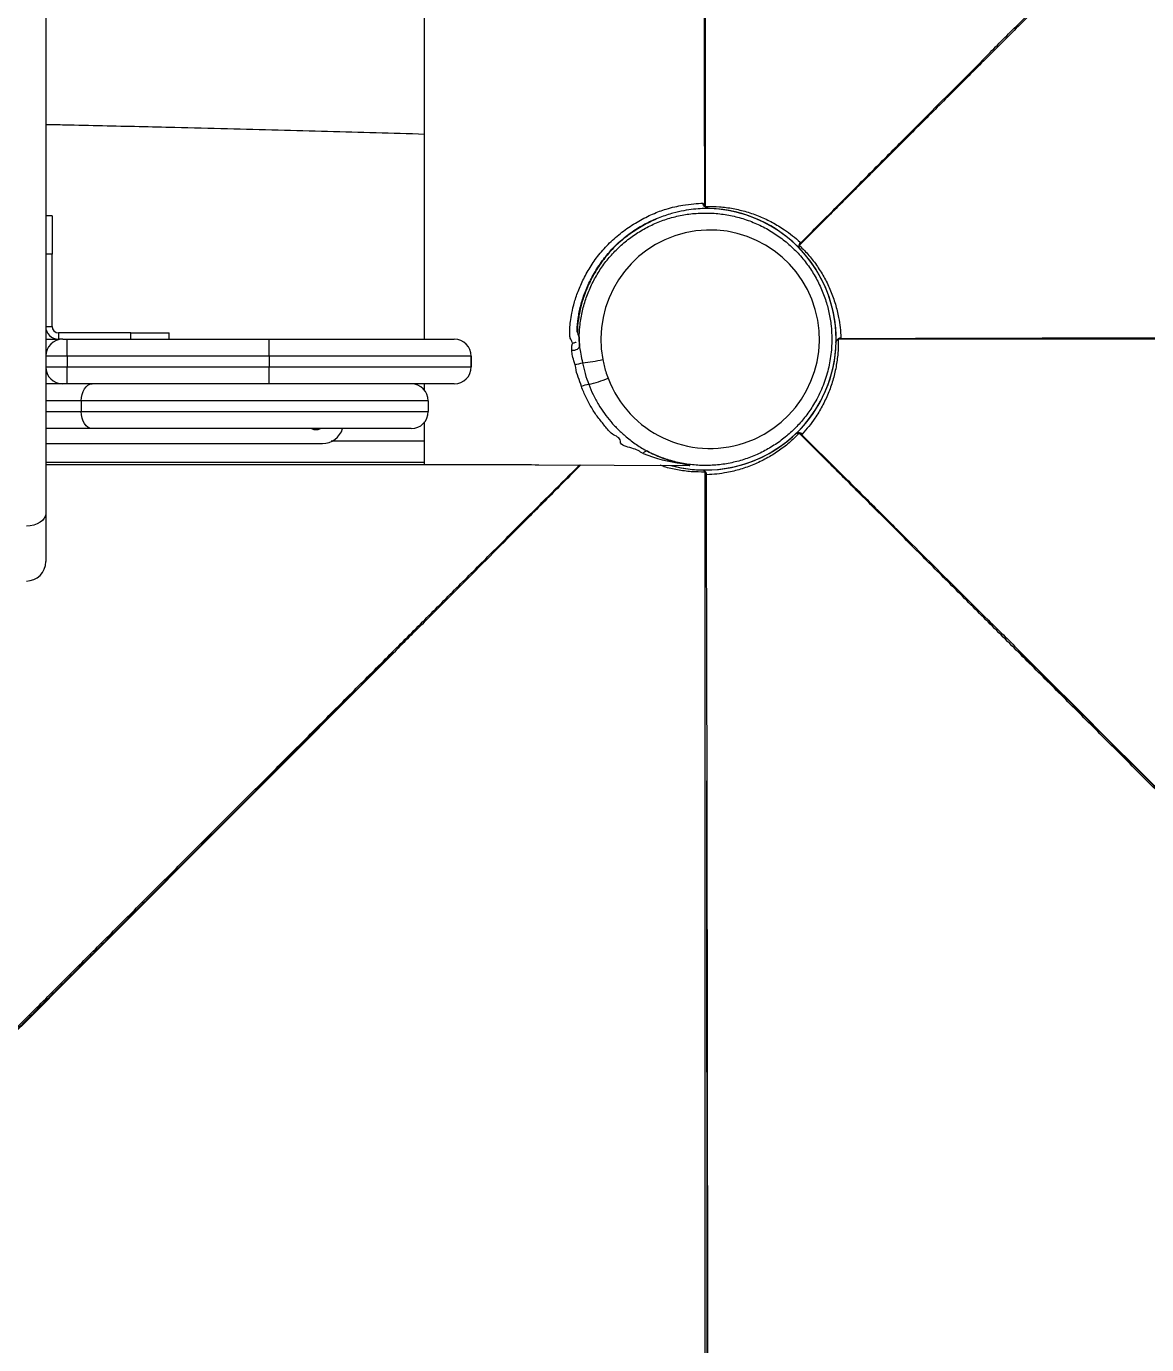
# Model space of a CAD drawing. Header units: millimetres. Extents: x -6600 to 7025, y -6221 to 3623.
# Drawn here: x 4447 to 4973, y -721 to -101 of the extents above; entities that cross this region are included whole.
import ezdxf

# ---------------------------------------------------------------- set-up
doc = ezdxf.new("R2010")
doc.units = ezdxf.units.MM
for name, color, linetype in [('DIKOM_ЗОНА', 80, 'Continuous'), ('DIKOM_ОБЪЕКТ', 7, 'Continuous'), ('DIKOM_РАЗМЕР_ЗОНА', 7, 'Continuous'), ('DIKOM_РАЗМЕР_ОБЪЕКТА', 7, 'Continuous')]:
    doc.layers.add(name, color=color, linetype=linetype)
doc.styles.add('style1', font='arial.ttf', dxfattribs={"width": 0.8})
doc.dimstyles.new('1-50', dxfattribs={"dimtxt": 300, "dimasz": 200, "dimexe": 100, "dimexo": 0, "dimgap": 100, "dimtad": 1, "dimtxsty": 'style1', "dimcen": 200, "dimclrd": 7, "dimclre": 7, "dimclrt": 7, "dimadec": 1, "dimazin": 2, "dimtfac": 1, "dimtmove": 0, "dimatfit": 2, "dimfxl": 0, "dimlwd": 25, "dimlwe": 18, "dimarcsym": 0})

# ---------------------------------------------------------------- blocks, each defined once
blk = doc.blocks.new('*D0')
at = {"layer": 'Defpoints', "color": 0, "transparency": 16777216}
for p in [(5516.1, -353.96), (-3645.09, -372.47), (5516.1, -5541.81)]:
    blk.add_point(p, dxfattribs=at)
at = {"layer": 'DIKOM_РАЗМЕР_ОБЪЕКТА', "color": 7, "lineweight": 18, "transparency": 16777216}
for p, q in [((5516.1, -353.96), (5516.1, -5641.81)), ((-3645.09, -372.47), (-3645.09, -5641.81))]:
    blk.add_line(p, q, dxfattribs=at)
at = {"layer": 'DIKOM_РАЗМЕР_ОБЪЕКТА', "color": 7, "lineweight": 25, "transparency": 16777216}
blk.add_line((-3445.09, -5541.81), (5316.1, -5541.81), dxfattribs=at)
at = {"layer": 'DIKOM_РАЗМЕР_ОБЪЕКТА', "color": 7, "transparency": 16777216}
for points in [[(-3445.09, -5508.48), (-3445.09, -5575.15), (-3645.09, -5541.81)], [(5316.1, -5508.48), (5316.1, -5575.15), (5516.1, -5541.81)]]:
    blk.add_solid(points, dxfattribs=at)
at = {"layer": 'DIKOM_РАЗМЕР_ОБЪЕКТА', "color": 7, "transparency": 16777216, "insert": (935.51, -5288.64), "char_height": 300, "attachment_point": 5, "style": 'style1'}
blk.add_mtext('9150', dxfattribs=at)
blk = doc.blocks.new('*D3')
at = {"layer": 'Defpoints', "color": 0, "transparency": 16777216}
for p in [(-5145.09, 52.64), (7022.22, -451.03), (7022.22, -6120.91)]:
    blk.add_point(p, dxfattribs=at)
at = {"layer": 'DIKOM_РАЗМЕР_ЗОНА', "color": 7, "lineweight": 18, "transparency": 16777216}
for p, q in [((-5145.09, 52.64), (-5145.09, -6220.91)), ((7022.22, -451.03), (7022.22, -6220.91))]:
    blk.add_line(p, q, dxfattribs=at)
at = {"layer": 'DIKOM_РАЗМЕР_ЗОНА', "color": 7, "lineweight": 25, "transparency": 16777216}
blk.add_line((-4945.09, -6120.91), (6822.22, -6120.91), dxfattribs=at)
at = {"layer": 'DIKOM_РАЗМЕР_ЗОНА', "color": 7, "transparency": 16777216}
for points in [[(-4945.09, -6087.57), (-4945.09, -6154.24), (-5145.09, -6120.91)], [(6822.22, -6087.57), (6822.22, -6154.24), (7022.22, -6120.91)]]:
    blk.add_solid(points, dxfattribs=at)
at = {"layer": 'DIKOM_РАЗМЕР_ЗОНА', "color": 7, "transparency": 16777216, "insert": (938.57, -5867.73), "char_height": 300, "attachment_point": 5, "style": 'style1'}
blk.add_mtext('12150', dxfattribs=at)

msp = doc.modelspace()

# ---------------------------------------------------------------- linework, layer by layer
at = {"layer": 'DIKOM_ЗОНА', "color": 3}
msp.add_lwpolyline([(476.69, -3458.2, 0.3839882), (1968.54, -2114.347, -0.3839882), (2217.182, -1890.372), (3117.269, -1890.372, -0.1811357), (3281.507, -1951.889, 0.6436409), (7025.338, -248.407), (7025.338, 952.848, 0.1990239), (6732.141, 1660.258), (6371.867, 2020.224, 0.1988008), (5665.063, 2312.814), (5272.509, 2312.814, -0.3678238), (5025.739, 2522.753, 0.3678238), (3732.558, 3622.925), (2016.737, 3622.925, 0.164819), (1530.425, 3458.142, -0.164819), (1044.112, 3293.358)], format="xyb", dxfattribs=at)
at = {"layer": 'DIKOM_ОБЪЕКТ', "color": 7, "linetype": 'Continuous', "lineweight": 15}
for p, q in [((4455.689, 533.442), (4455.689, -330.186)), ((4458.69, -190.372), (4455.689, -190.372)), ((4458.69, -190.372), (4458.69, -208.372)), ((4765.869, -185.926), (4765.984, -186.41)), ((4809.973, -204.342), (4809.759, -204.677)), ((4810.25, -202.804), (4810.429, -203.182)), ((4458.69, -208.372), (4455.689, -208.372)), ((4458.69, -242.372), (4458.69, -208.372)), ((4455.689, -242.372), (4458.69, -242.372)), ((4461.69, -245.372), (4461.69, -248.372)), ((4495.689, -245.372), (4461.69, -245.372)), ((4495.689, -248.372), (4495.689, -245.372)), ((4495.689, -245.372), (4513.69, -245.372)), ((4513.69, -248.372), (4513.69, -245.372)), ((4705.637, -245.075), (4705.643, -245.118)), ((4829.42, -247.66), (4829.28, -248.053)), ((4455.689, -248.372), (4461.69, -248.372)), ((4463.69, -248.372), (4461.69, -248.372)), ((4463.69, -248.372), (4465.69, -248.372)), ((4465.69, -256.372), (4465.69, -248.372)), ((4465.69, -248.372), (4560.69, -248.372)), ((4560.69, -256.372), (4560.69, -248.372)), ((4560.69, -248.372), (4647.69, -248.372)), ((4828.135, -248.551), (4827.748, -248.637)), ((4465.69, -256.372), (4455.689, -256.372)), ((4465.69, -256.372), (4465.69, -261.372)), ((4560.69, -256.372), (4465.69, -256.372)), ((4560.69, -256.372), (4560.69, -261.372)), ((4655.689, -256.372), (4560.69, -256.372)), ((4655.689, -261.372), (4655.689, -256.372)), ((4655.689, -256.372), (4655.689, -261.372)), ((4455.689, -261.372), (4465.69, -261.372)), ((4465.69, -269.372), (4465.69, -261.372)), ((4465.69, -261.372), (4560.69, -261.372)), ((4560.69, -269.372), (4560.69, -261.372)), ((4560.69, -261.372), (4655.689, -261.372)), ((4463.69, -269.372), (4455.689, -269.372)), ((4465.69, -269.372), (4463.69, -269.372)), ((4560.69, -269.372), (4465.69, -269.372)), ((4647.69, -269.372), (4560.69, -269.372)), ((4633.69, -272.536), (4633.69, -269.372)), ((4472.397, -277.372), (4455.689, -277.372)), ((4635.499, -277.372), (4472.397, -277.372)), ((4472.397, -277.372), (4472.397, -282.372)), ((4635.499, -277.372), (4635.499, -282.372)), ((4455.689, -282.372), (4472.397, -282.372)), ((4472.397, -282.372), (4635.499, -282.372)), ((4477.469, -290.372), (4455.689, -290.372)), ((4627.499, -290.372), (4477.469, -290.372)), ((4633.69, -296.345), (4633.69, -287.244)), ((4455.689, -297.372), (4585.689, -297.372)), ((4633.69, -296.345), (4589.878, -296.345)), ((4809.719, -292.655), (4809.384, -292.441)), ((4809.778, -292.554), (4809.719, -292.655)), ((4811.257, -292.933), (4810.88, -293.111)), ((4633.69, -306.344), (4455.689, -306.304)), ((4633.69, -307.194), (4633.69, -306.344)), ((4758.11, -307.671), (4758.488, -307.696)), ((4765.51, -310.818), (4765.425, -310.43)), ((4766.401, -312.102), (4766.008, -311.962)), ((4455.689, -330.186), (4455.689, -352.933))]:
    msp.add_line(p, q, dxfattribs=at)
at = {"layer": 'DIKOM_ОБЪЕКТ', "color": 7, "linetype": 'Continuous', "lineweight": 15, "flags": 128}
for points in [[(4911.77, -101.322), (4925.823, -87.218)], [(4765.69, -185.971), (4765.69, -185.971), (4765.869, -185.926)], [(4809.813, -204.248), (4809.813, -204.248), (4809.973, -204.342)], [(4972.963, -247.686), (4992.874, -247.65)], [(4703.343, -250.297), (4703.343, -250.297), (4703.233, -250.027), (4703.004, -249.473), (4702.78, -248.935), (4702.649, -248.618), (4702.649, -248.618)], [(4706.518, -251.427), (4706.463, -251.901), (4706.259, -252.359), (4705.916, -252.778), (4705.452, -253.136), (4704.889, -253.415), (4704.258, -253.601), (4703.589, -253.685), (4702.917, -253.662)], [(4472.397, -277.372), (4472.494, -275.811), (4472.783, -274.31), (4473.251, -272.927), (4473.883, -271.715), (4474.651, -270.72), (4475.529, -269.981), (4476.479, -269.526), (4477.469, -269.372)], [(4477.469, -290.372), (4476.479, -290.218), (4475.529, -289.763), (4474.651, -289.024), (4473.883, -288.029), (4473.251, -286.816), (4472.783, -285.433), (4472.494, -283.933), (4472.397, -282.372)], [(4738.476, -301.063), (4738.271, -300.997), (4738.041, -300.989), (4737.791, -301.039), (4737.526, -301.147), (4737.252, -301.31), (4736.975, -301.525), (4736.7, -301.788), (4736.434, -302.091)], [(4455.689, -307.194), (4490.689, -307.193), (4507.136, -307.193), (4563.136, -307.193), (4619.136, -307.194), (4633.136, -307.194)], [(4687.455, -307.352), (4722.782, -307.51), (4758.11, -307.671)], [(4455.689, -330.186), (4455.515, -331.354), (4454.997, -332.478), (4454.156, -333.514), (4453.024, -334.422), (4451.646, -335.167), (4450.072, -335.72), (4448.365, -336.061), (4446.589, -336.177)], [(4619.61, -395.421), (4605.556, -409.526), (4591.423, -423.708), (4577.246, -437.929), (4563.032, -452.183), (4548.765, -466.488), (4534.5, -480.79), (4520.273, -495.052), (4506.121, -509.236), (4492.088, -523.3), (4478.165, -537.252), (4464.338, -551.108), (4450.658, -564.814), (4437.16, -578.335)], [(4912.739, -394.452), (4926.843, -408.505), (4941.026, -422.639), (4955.247, -436.816), (4969.501, -451.029), (4983.806, -465.296)], [(4766.375, -455.646), (4766.412, -475.556), (4766.445, -495.578), (4766.476, -515.659), (4766.505, -535.789), (4766.533, -555.992), (4766.558, -576.192), (4766.583, -596.336), (4766.606, -616.373), (4766.627, -636.241), (4766.648, -655.951), (4766.668, -675.526), (4766.686, -694.891), (4766.703, -713.996), (4766.721, -732.792)]]:
    msp.add_lwpolyline(points, dxfattribs=at)
at = {"layer": 'DIKOM_ОБЪЕКТ', "color": 7, "linetype": 'Continuous', "lineweight": 15}
for centre, radius, start, end in [((4765.69, -248.372), 61.489, 255.104402, 88.153815), ((4765.69, -248.372), 61.489, 270, 88.153815), ((4812.656, -204.545), 2.969, 144.121144, 201.355895), ((4461.69, -242.372), 6, 180, 270), ((4461.69, -242.372), 3, 180, 270), ((4829.888, -250.589), 2.966, 99.080241, 156.386958), ((4463.69, -256.372), 8, 90, 180), ((4647.69, -256.372), 8, 0, 90), ((4695.671, -217.059), 44.155, 281.490254, 286.23829), ((4698.404, -170.136), 89.833, 276.143454, 282.266975), ((4463.69, -261.372), 8, 180, 270), ((4647.69, -261.372), 8, 270, 0), ((4627.499, -277.372), 8, 0, 90), ((4714.017, -285.487), 16.232, 101.195742, 113.833767), ((4701.328, -224.387), 46.172, 281.921044, 293.78984), ((4627.499, -282.372), 8, 270, 0), ((4582.69, -286.372), 4.5, 242.733956, 297.266044), ((4585.69, -287.372), 10, 270, 342.542397), ((4809.517, -295.334), 2.965, 54.073764, 111.398947), ((4764.574, -230.97), 76.486, 248.412888, 262.620989), ((4765.69, -248.372), 61.489, 254.788455, 270), ((4763.472, -312.571), 2.967, 9.087049, 66.370583), ((4446.59, -352.933), 9.1, 270, 0)]:
    msp.add_arc(centre, radius, start, end, dxfattribs=at)
msp.add_ellipse((4767.946, -248.372), major_axis=(51.351, 0), ratio=0.9999981, start_param=3.5052342, end_param=9.6117685, dxfattribs=at)
for points, knots in [([(4765.69, 419.48), (4765.69, 414.623), (4765.69, 404.836), (4765.69, 389.071), (4765.69, 372.387), (4765.69, 354.729), (4765.69, 336.146), (4765.69, 316.669), (4765.69, 296.346), (4765.69, 275.228), (4765.69, 253.378), (4765.69, 230.864), (4765.69, 207.762), (4765.69, 184.155), (4765.69, 160.129), (4765.69, 135.777), (4765.69, 111.193), (4765.69, 86.473), (4765.69, 61.714), (4765.69, 37.012), (4765.69, 12.463), (4765.69, -11.844), (4765.69, -35.682), (4765.69, -58.975), (4765.69, -81.658), (4765.69, -103.804), (4765.69, -125.358), (4765.69, -146.254), (4765.69, -166.491), (4765.69, -179.51), (4765.69, -185.971)], [0, 0, 0, 0, 0.0333726, 0.0672586, 0.1016326, 0.1364666, 0.1717295, 0.2073876, 0.2434045, 0.2797414, 0.3163569, 0.3532081, 0.39025, 0.4274361, 0.4647191, 0.5020507, 0.5393822, 0.5766652, 0.6138513, 0.6508932, 0.6877443, 0.7243599, 0.7606967, 0.79608, 0.8311176, 0.865775, 0.9000203, 0.9338236, 0.9671583, 1, 1, 1, 1]), ([(5237.932, 223.871), (5234.498, 220.437), (5227.577, 213.516), (5216.43, 202.369), (5204.632, 190.571), (5192.146, 178.085), (5179.006, 164.945), (5165.234, 151.173), (5150.863, 136.802), (5135.931, 121.869), (5120.48, 106.419), (5104.561, 90.499), (5088.225, 74.164), (5071.532, 57.471), (5054.543, 40.482), (5037.324, 23.263), (5019.94, 5.879), (5002.461, -11.601), (4984.953, -29.108), (4967.487, -46.575), (4950.127, -63.934), (4932.94, -81.122), (4916.083, -97.977), (4899.614, -114.448), (4883.575, -130.487), (4867.915, -146.147), (4852.673, -161.387), (4837.898, -176.164), (4823.587, -190.473), (4814.382, -199.679), (4809.813, -204.248)], [0, 0, 0, 0, 0.0333723, 0.0672582, 0.1016323, 0.1364663, 0.1717292, 0.2073875, 0.2434048, 0.2797413, 0.3163573, 0.3532077, 0.3902499, 0.4274364, 0.4647196, 0.5020511, 0.5393825, 0.5766647, 0.6138514, 0.6508933, 0.6877441, 0.7243596, 0.7606972, 0.7960797, 0.8311171, 0.8657748, 0.9000207, 0.9338235, 0.9671588, 1, 1, 1, 1]), ([(4765.414, -185.876), (4765.413, -182.013), (4765.411, -173.999), (4765.385, -159.019), (4765.344, -140.846), (4765.29, -119.613), (4765.242, -98.016), (4765.219, -77.078), (4765.204, -56.881), (4765.167, -37.489), (4765.117, -17.952), (4765.08, -4.414), (4765.056, 2.616), (4765.055, 3.079)], [0, 0, 0, 0, 0.0661569, 0.1372758, 0.2517746, 0.3664016, 0.4810325, 0.5955365, 0.6948601, 0.7942647, 0.8936691, 0.9929924, 1, 1, 1, 1]), ([(4633.69, -152.044), (4633.69, -146.962), (4633.69, -136.787), (4633.69, -121.012), (4633.69, -104.906), (4633.69, -93.886), (4633.69, -88.372)], [0, 0, 0, 0, 0.2492108, 0.4989922, 0.7492814, 1, 1, 1, 1]), ([(4810.429, -203.182), (4815.451, -198.128), (4825.497, -188.018), (4841.053, -172.37), (4856.027, -157.312), (4870.366, -142.91), (4883.972, -129.204), (4897.853, -115.402), (4906.959, -105.915), (4911.767, -101.325), (4911.77, -101.322)], [0, 0, 0, 0, 0.1577619, 0.3156304, 0.4734051, 0.6048112, 0.7362203, 0.8680148, 0.9999215, 1, 1, 1, 1]), ([(4633.69, -152.044), (4626.102, -151.821), (4610.925, -151.374), (4588.012, -150.721), (4564.74, -150.085), (4540.803, -149.464), (4519.009, -148.93), (4499.427, -148.472), (4482.203, -148.083), (4467.572, -147.762), (4458.684, -147.575), (4455.689, -147.512)], [0, 0, 0, 0, 0.1277321, 0.2554759, 0.385478, 0.5194152, 0.6586279, 0.7529107, 0.849794, 0.9494007, 1, 1, 1, 1]), ([(4633.69, -248.372), (4633.69, -248.324), (4633.69, -248.092), (4633.69, -246.89), (4633.69, -244.742), (4633.69, -241.757), (4633.69, -238.022), (4633.69, -233.533), (4633.69, -228.309), (4633.69, -222.369), (4633.69, -215.734), (4633.69, -208.428), (4633.69, -200.476), (4633.69, -191.908), (4633.69, -182.756), (4633.69, -173.043), (4633.69, -162.843), (4633.69, -155.644), (4633.69, -152.044)], [0, 0, 0, 0, 0.01683216, 0.08237713, 0.14792146, 0.21346582, 0.27901017, 0.34455501, 0.41009928, 0.47564368, 0.54118843, 0.60673277, 0.67227724, 0.73782209, 0.8033663, 0.86891094, 0.9344553, 1, 1, 1, 1]), ([(4702.649, -248.618), (4702.649, -248.618), (4702.649, -248.507), (4702.125, -248.051), (4701.996, -246.172), (4701.974, -243.469), (4702.266, -240.072), (4702.899, -235.905), (4704.097, -230.933), (4706.072, -225.177), (4708.792, -219.162), (4712.308, -213.102), (4716.682, -207.166), (4721.992, -201.671), (4727.983, -196.82), (4734.388, -192.687), (4740.94, -189.374), (4746.651, -187.289), (4751.356, -186.08), (4755.788, -185.197), (4760.439, -184.607), (4763.183, -184.464), (4764.555, -184.392)], [0, 0, 0, 0, 0.0000005, 0.047028, 0.0942681, 0.1417206, 0.1892149, 0.2364562, 0.2934888, 0.3507172, 0.4080171, 0.4652401, 0.5222673, 0.5795204, 0.6369905, 0.6945305, 0.7519666, 0.8091955, 0.8466222, 0.8840501, 0.9420261, 1, 1, 1, 1]), ([(4764.555, -184.392), (4764.556, -184.395), (4764.59, -184.496), (4764.672, -184.683), (4764.743, -184.868), (4764.777, -184.957)], [0, 0, 0, 0, 0.0145106, 0.5228554, 1, 1, 1, 1]), ([(4767.67, -186.914), (4767.293, -186.868), (4766.543, -186.775), (4765.567, -186.194), (4764.839, -185.38), (4764.646, -184.71), (4764.555, -184.392)], [0, 0, 0, 0, 0.2625691, 0.522622, 0.7729785, 1, 1, 1, 1]), ([(4767.67, -186.914), (4767.67, -186.914), (4767.327, -186.924), (4766.641, -186.767), (4765.743, -186.289), (4765.089, -185.648), (4764.89, -185.139), (4764.812, -184.941)], [0, 0, 0, 0, 0.0007779, 0.2792127, 0.5570355, 0.8278261, 1, 1, 1, 1]), ([(4705.402, -245.111), (4705.421, -244.321), (4705.479, -241.924), (4706.077, -237.191), (4707.352, -231.269), (4709.492, -225.116), (4712.421, -218.985), (4716.107, -212.983), (4720.485, -207.325), (4725.601, -202.136), (4731.332, -197.701), (4737.346, -194), (4741.21, -192.272), (4743.141, -191.409)], [0, 0, 0, 0, 0.0479821, 0.14544, 0.2424849, 0.3356306, 0.4290809, 0.5226448, 0.6160909, 0.7092361, 0.8061218, 0.9031305, 1, 1, 1, 1]), ([(4767.67, -186.914), (4766.578, -186.919), (4764.39, -186.929), (4760.257, -187.223), (4755.631, -187.872), (4750.289, -189.035), (4744.309, -191.039), (4737.934, -194.021), (4731.671, -197.786), (4725.788, -202.251), (4720.571, -207.343), (4716.275, -212.865), (4712.823, -218.493), (4710.133, -224.095), (4708.148, -229.435), (4706.86, -234.312), (4706.109, -238.288), (4705.697, -241.247), (4705.555, -243.385), (4705.567, -244.615), (4705.616, -244.983), (4705.628, -245.076)], [0, 0, 0, 0, 0.04987494, 0.09985421, 0.14983985, 0.19972202, 0.25679588, 0.31406564, 0.3714218, 0.42870276, 0.48578357, 0.54194625, 0.59828939, 0.65470835, 0.71106596, 0.76724009, 0.82060976, 0.87413212, 0.92787385, 0.98176758, 1, 1, 1, 1]), ([(4706.518, -251.427), (4706.473, -249.762), (4706.383, -246.434), (4706.816, -240.953), (4707.838, -235.043), (4709.638, -228.81), (4712.094, -222.805), (4715.205, -217.116), (4718.904, -211.799), (4723.172, -206.892), (4727.98, -202.474), (4733.261, -198.593), (4738.969, -195.287), (4745.056, -192.633), (4751.443, -190.659), (4758.05, -189.397), (4764.804, -188.905), (4771.619, -189.183), (4778.38, -190.234), (4784.998, -192.082), (4791.389, -194.685), (4797.434, -198), (4803.04, -202.005), (4808.149, -206.62), (4812.675, -211.764), (4816.545, -217.374), (4819.742, -223.349), (4822.196, -229.516), (4823.898, -235.779), (4824.91, -242.037), (4825.288, -248.963), (4824.764, -256.477), (4823.123, -264.424), (4820.405, -272.052), (4816.939, -278.775), (4812.964, -284.573), (4808.728, -289.507), (4803.964, -293.977), (4798.704, -297.899), (4793.021, -301.237), (4786.967, -303.951), (4780.598, -305.971), (4773.996, -307.274), (4767.252, -307.836), (4760.447, -307.607), (4753.666, -306.602), (4747.744, -305.006), (4742.679, -303.121), (4739.877, -301.749), (4738.476, -301.063)], [0, 0, 0, 0, 0.0158086, 0.0316172, 0.0521447, 0.0727374, 0.093266, 0.1139124, 0.1346218, 0.1552716, 0.1763549, 0.1975034, 0.2185905, 0.2402583, 0.2619925, 0.2836597, 0.3058169, 0.3280412, 0.3501977, 0.3725245, 0.3949252, 0.4172513, 0.4393371, 0.4614933, 0.4835745, 0.5051085, 0.5267121, 0.5482421, 0.5682749, 0.5883685, 0.6084009, 0.6340506, 0.6597002, 0.6853427, 0.7109864, 0.7317736, 0.7526245, 0.7734118, 0.794672, 0.8159963, 0.8372593, 0.8591003, 0.8810102, 0.9028521, 0.9251044, 0.9474286, 0.9696793, 0.9848387, 1, 1, 1, 1]), ([(4765.869, -185.926), (4768.022, -185.939), (4772.329, -185.965), (4778.758, -186.85), (4785.1, -188.352), (4791.284, -190.534), (4797.245, -193.353), (4802.355, -196.468), (4806.693, -199.644), (4809.064, -201.751), (4810.25, -202.804)], [0, 0, 0, 0, 0.1337423, 0.2675184, 0.401261, 0.5362436, 0.6712608, 0.8062436, 0.9030958, 1, 1, 1, 1]), ([(4809.828, -205.098), (4809.809, -204.92), (4809.762, -204.461), (4809.958, -203.755), (4810.272, -203.373), (4810.429, -203.182)], [0, 0, 0, 0, 0.23901265, 0.61926623, 1, 1, 1, 1]), ([(4809.973, -204.342), (4811.486, -205.874), (4814.513, -208.938), (4818.432, -214.11), (4821.855, -219.656), (4824.685, -225.572), (4826.907, -231.781), (4828.317, -237.597), (4829.14, -242.91), (4829.327, -246.076), (4829.42, -247.66)], [0, 0, 0, 0, 0.1337412, 0.2675171, 0.4012595, 0.5362426, 0.671261, 0.8062435, 0.9030951, 1, 1, 1, 1]), ([(4810.248, -206.239), (4810.238, -206.229), (4810.057, -206.053), (4809.904, -205.646), (4809.8, -205.235), (4809.798, -205.122), (4809.798, -205.1)], [0, 0, 0, 0, 0.0291721, 0.4980426, 0.901079, 1, 1, 1, 1]), ([(4705.628, -245.076), (4705.65, -245.294), (4705.705, -245.839), (4706.003, -246.483), (4706.147, -247.263), (4706.353, -247.191), (4706.385, -247.194), (4706.397, -247.789), (4706.411, -248.66), (4706.437, -249.851), (4706.491, -250.901), (4706.518, -251.427)], [0, 0, 0, 0, 0.0675123, 0.1690498, 0.8292403, 0.8743377, 0.9193653, 0.9396709, 0.9599882, 0.9799959, 1, 1, 1, 1]), ([(4829.28, -248.053), (4836.404, -248.031), (4850.656, -247.986), (4872.721, -247.92), (4893.957, -247.862), (4914.28, -247.812), (4933.593, -247.766), (4953.165, -247.724), (4966.319, -247.699), (4972.959, -247.686), (4972.963, -247.686)], [0, 0, 0, 0, 0.1577628, 0.31563, 0.4734032, 0.6048123, 0.7362252, 0.8680158, 0.9999242, 1, 1, 1, 1]), ([(4702.917, -253.662), (4702.933, -252.823), (4702.958, -251.575), (4703.137, -250.658), (4703.218, -250.357), (4703.343, -250.297), (4703.343, -250.297), (4703.343, -250.297)], [0, 0, 0, 0, 0.4580288, 0.6817814, 0.9053323, 0.999986, 1, 1, 1, 1]), ([(4704.467, -260.33), (4704.129, -259.174), (4703.501, -257.028), (4702.967, -254.834), (4702.926, -253.875), (4702.917, -253.662)], [0, 0, 0, 0, 0.4763854, 0.884144, 1, 1, 1, 1]), ([(4704.879, -249.78), (4704.88, -249.779), (4704.887, -249.775), (4704.837, -249.804), (4704.708, -249.876), (4704.379, -250.026), (4703.896, -250.185), (4703.49, -250.168), (4703.322, -250.161)], [0, 0, 0, 0, 0.0223972, 0.1073796, 0.2131813, 0.3873378, 0.7457225, 1, 1, 1, 1]), ([(4706.518, -251.427), (4706.538, -251.68), (4706.631, -252.877), (4707.153, -255.54), (4707.711, -258.064), (4708.018, -259.453)], [0, 0, 0, 0, 0.1074977, 0.5086881, 1, 1, 1, 1]), ([(4828.135, -248.551), (4828.123, -250.704), (4828.097, -255.011), (4827.211, -261.44), (4825.709, -267.782), (4823.527, -273.967), (4820.707, -279.928), (4817.593, -285.038), (4814.418, -289.375), (4812.311, -291.747), (4811.257, -292.933)], [0, 0, 0, 0, 0.13374181, 0.26751842, 0.40126045, 0.53624339, 0.67126222, 0.80624391, 0.90309529, 1, 1, 1, 1]), ([(4827.031, -249.908), (4827.074, -249.737), (4827.165, -249.378), (4827.382, -249.06), (4827.462, -248.979), (4827.477, -248.963)], [0, 0, 0, 0, 0.4233186, 0.8863161, 1, 1, 1, 1]), ([(4827.499, -248.983), (4827.612, -248.845), (4827.903, -248.486), (4828.541, -248.126), (4829.033, -248.077), (4829.28, -248.053)], [0, 0, 0, 0, 0.2390687, 0.6193943, 1, 1, 1, 1]), ([(5433.541, -248.372), (5428.685, -248.372), (5418.898, -248.372), (5403.132, -248.372), (5386.448, -248.372), (5368.79, -248.372), (5350.207, -248.372), (5330.731, -248.372), (5310.407, -248.372), (5289.289, -248.372), (5267.439, -248.372), (5244.925, -248.372), (5221.823, -248.372), (5198.216, -248.372), (5174.191, -248.372), (5149.839, -248.372), (5125.254, -248.372), (5100.534, -248.372), (5075.775, -248.372), (5051.074, -248.372), (5026.524, -248.372), (5002.217, -248.372), (4978.379, -248.372), (4955.086, -248.372), (4932.404, -248.372), (4910.257, -248.372), (4888.704, -248.372), (4867.807, -248.372), (4847.57, -248.372), (4834.551, -248.372), (4828.09, -248.372)], [0, 0, 0, 0, 0.03337206, 0.0672585, 0.10163203, 0.13646651, 0.17172932, 0.20738723, 0.24340418, 0.27974125, 0.31635661, 0.35320749, 0.39024987, 0.4274362, 0.46471853, 0.50204998, 0.53938225, 0.57666547, 0.61385093, 0.6508925, 0.6877437, 0.72435917, 0.7606962, 0.79607946, 0.83111682, 0.86577413, 0.9000198, 0.93382317, 0.96715829, 1, 1, 1, 1]), ([(4828.09, -248.372), (4828.09, -248.372), (4828.09, -248.432), (4828.112, -248.491), (4828.135, -248.551)], [0, 0, 0, 0, 0.0001038, 1, 1, 1, 1]), ([(4708.018, -259.453), (4708.203, -260.309), (4708.573, -262.02), (4709.406, -265.423), (4710.281, -267.905), (4710.866, -269.564)], [0, 0, 0, 0, 0.2488699, 0.4980132, 1, 1, 1, 1]), ([(4717.491, -257.918), (4717.905, -259.814), (4718.553, -262.775), (4719.583, -265.615), (4719.953, -266.636)], [0, 0, 0, 0, 0.6401652, 1, 1, 1, 1]), ([(4704.838, -261.68), (4704.838, -261.68), (4704.838, -261.213), (4704.652, -260.771), (4704.467, -260.33)], [0, 0, 0, 0, 0.00004254, 1, 1, 1, 1]), ([(4707.458, -270.639), (4706.989, -269.17), (4706.047, -266.225), (4704.838, -263.248), (4704.838, -261.68), (4704.838, -261.68)], [0, 0, 0, 0, 0.4985187, 0.9999936, 1, 1, 1, 1]), ([(4725.757, -296.345), (4725.757, -296.345), (4725.757, -294.612), (4721.34, -293.283), (4718.586, -289.136), (4715.134, -285.147), (4712.231, -280.638), (4709.566, -275.831), (4708.163, -272.375), (4707.458, -270.639)], [0, 0, 0, 0, 0.0000012, 0.160761, 0.321502, 0.4868385, 0.6521565, 0.825327, 1, 1, 1, 1]), ([(4710.866, -269.564), (4711.534, -271.197), (4712.874, -274.478), (4715.38, -279.036), (4718.171, -283.277), (4721.26, -287.202), (4724.689, -290.88), (4728.767, -294.523), (4733.357, -298.108), (4736.756, -300.071), (4738.476, -301.063)], [0, 0, 0, 0, 0.1209945, 0.2430059, 0.3570601, 0.4711149, 0.5885457, 0.7059744, 0.8512585, 1, 1, 1, 1]), ([(4633.69, -306.344), (4633.69, -306.296), (4633.69, -306.2), (4633.69, -305.588), (4633.69, -304.652), (4633.69, -303.399), (4633.69, -301.881), (4633.69, -300.156), (4633.69, -298.287), (4633.69, -296.993), (4633.69, -296.345)], [0, 0, 0, 0, 0.1250055, 0.2500011, 0.3749963, 0.5000022, 0.6250007, 0.7499981, 0.8749948, 1, 1, 1, 1]), ([(4736.434, -302.091), (4734.911, -301.161), (4731.833, -299.282), (4725.757, -298.544), (4725.757, -296.345), (4725.757, -296.345)], [0, 0, 0, 0, 0.4947898, 0.9999976, 1, 1, 1, 1]), ([(4809.719, -292.655), (4808.187, -294.168), (4805.124, -297.195), (4799.951, -301.115), (4794.405, -304.537), (4788.488, -307.368), (4782.281, -309.589), (4776.464, -311), (4771.152, -311.822), (4767.985, -312.009), (4766.401, -312.102)], [0, 0, 0, 0, 0.13374194, 0.26751838, 0.40126035, 0.53624344, 0.67126091, 0.80624336, 0.90309484, 1, 1, 1, 1]), ([(4808.247, -292.692), (4808.311, -292.656), (4808.54, -292.525), (4808.827, -292.484), (4808.94, -292.481), (4808.962, -292.481)], [0, 0, 0, 0, 0.2337066, 0.8491205, 1, 1, 1, 1]), ([(4808.964, -292.51), (4809.141, -292.492), (4809.601, -292.444), (4810.306, -292.64), (4810.688, -292.954), (4810.88, -293.111)], [0, 0, 0, 0, 0.238819, 0.6194108, 1, 1, 1, 1]), ([(5237.932, -720.614), (5234.498, -717.18), (5227.577, -710.259), (5216.43, -699.112), (5204.632, -687.314), (5192.146, -674.828), (5179.006, -661.688), (5165.234, -647.916), (5150.863, -633.546), (5135.931, -618.613), (5120.48, -603.163), (5104.561, -587.242), (5088.225, -570.907), (5071.532, -554.214), (5054.543, -537.226), (5037.324, -520.006), (5019.94, -502.623), (5002.461, -485.142), (4984.953, -467.636), (4967.487, -450.169), (4950.127, -432.81), (4932.94, -415.622), (4916.083, -398.767), (4899.614, -382.295), (4883.575, -366.256), (4867.915, -350.596), (4852.673, -335.356), (4837.898, -320.58), (4823.587, -306.271), (4814.382, -297.064), (4809.813, -292.496)], [0, 0, 0, 0, 0.0333724, 0.0672583, 0.1016323, 0.1364664, 0.1717293, 0.2073875, 0.2434049, 0.2797414, 0.3163573, 0.3532077, 0.3902499, 0.4274364, 0.4647196, 0.5020511, 0.5393826, 0.5766647, 0.6138514, 0.6508933, 0.6877441, 0.7243596, 0.7606972, 0.7960797, 0.8311171, 0.8657748, 0.9000207, 0.9338235, 0.9671588, 1, 1, 1, 1]), ([(4810.88, -293.111), (4815.933, -298.133), (4826.043, -308.179), (4841.691, -323.736), (4856.751, -338.709), (4871.15, -353.05), (4884.865, -366.65), (4898.632, -380.555), (4908.206, -389.6), (4912.736, -394.449), (4912.739, -394.452)], [0, 0, 0, 0, 0.1577648, 0.3156341, 0.4734057, 0.604817, 0.7362233, 0.8680177, 0.9999259, 1, 1, 1, 1]), ([(4738.476, -301.063), (4740.642, -302.094), (4744.974, -304.154), (4750.057, -305.696), (4753.298, -306.465), (4754.701, -306.751), (4755.429, -306.896), (4755.48, -306.92), (4755.683, -307.017), (4756.888, -307.331), (4757.934, -307.57), (4758.488, -307.696)], [0, 0, 0, 0, 0.1148061, 0.2295878, 0.2779242, 0.3074696, 0.325206, 0.3609379, 0.3968459, 0.6800855, 1, 1, 1, 1]), ([(4293.447, -720.614), (4296.881, -717.18), (4303.802, -710.259), (4314.949, -699.112), (4326.747, -687.314), (4339.233, -674.828), (4352.373, -661.688), (4366.145, -647.916), (4380.516, -633.545), (4395.448, -618.613), (4410.899, -603.163), (4426.819, -587.242), (4443.154, -570.908), (4459.847, -554.214), (4476.835, -537.226), (4494.055, -520.006), (4511.439, -502.622), (4528.918, -485.143), (4546.426, -467.636), (4563.893, -450.169), (4581.252, -432.809), (4598.44, -415.622), (4615.295, -398.766), (4631.766, -382.296), (4647.804, -366.257), (4663.466, -350.595), (4678.699, -335.362), (4693.104, -320.958), (4702.269, -311.793), (4706.624, -307.438)], [0, 0, 0, 0, 0.0346036, 0.0697394, 0.1053813, 0.1415002, 0.1780637, 0.2150372, 0.2523826, 0.2900594, 0.3280259, 0.366236, 0.4046444, 0.4432015, 0.4818599, 0.5205684, 0.5592768, 0.5979351, 0.6364933, 0.6749016, 0.7131116, 0.7510777, 0.7887545, 0.8254431, 0.8617728, 0.8977088, 0.9332169, 0.9682674, 1, 1, 1, 1]), ([(4707.158, -307.44), (4706.707, -307.894), (4701.209, -313.427), (4690.305, -324.395), (4675.353, -339.425), (4661.02, -353.844), (4647.371, -367.506), (4633.659, -381.466), (4624.134, -390.561), (4619.612, -395.419), (4619.61, -395.421)], [0, 0, 0, 0, 0.0164718, 0.2008244, 0.385063, 0.5385186, 0.6919732, 0.8458729, 0.9999133, 1, 1, 1, 1]), ([(4633.136, -307.194), (4633.136, -307.194), (4633.321, -307.194), (4633.506, -307.194), (4633.69, -307.194)], [0, 0, 0, 0, 0.0034423, 1, 1, 1, 1]), ([(4633.69, -307.194), (4633.69, -307.194), (4633.691, -307.194), (4633.692, -307.194), (4633.693, -307.194)], [0, 0, 0, 0, 0.333333, 1, 1, 1, 1]), ([(4633.693, -307.194), (4637.723, -307.201), (4646.459, -307.216), (4659.841, -307.251), (4673.783, -307.296), (4682.898, -307.333), (4687.455, -307.352)], [0, 0, 0, 0, 0.2221014, 0.4813977, 0.7406993, 1, 1, 1, 1]), ([(4765.51, -310.818), (4763.356, -310.807), (4759.048, -310.786), (4752.631, -309.864), (4747.722, -308.817), (4745.046, -307.841), (4744.407, -307.609)], [0, 0, 0, 0, 0.3018124, 0.6037013, 0.9055146, 1, 1, 1, 1]), ([(4758.11, -307.671), (4757.472, -307.532), (4756.264, -307.268), (4755.535, -307.031), (4754.751, -306.835), (4754.751, -306.823), (4754.751, -306.823)], [0, 0, 0, 0, 0.4760868, 0.9012335, 0.9999976, 1, 1, 1, 1]), ([(4758.465, -307.694), (4758.469, -307.694), (4758.477, -307.694), (4758.485, -307.696), (4758.488, -307.696)], [0, 0, 0, 0, 0.5185051, 1, 1, 1, 1]), ([(4758.488, -307.696), (4758.486, -307.696), (4758.481, -307.695), (4758.477, -307.695), (4758.476, -307.695)], [0, 0, 0, 0, 0.68565243, 1, 1, 1, 1]), ([(4765.078, -310.182), (4765.217, -310.294), (4765.575, -310.586), (4765.936, -311.223), (4765.984, -311.715), (4766.008, -311.962)], [0, 0, 0, 0, 0.2388618, 0.6193406, 1, 1, 1, 1]), ([(4765.69, -310.772), (4765.69, -310.772), (4765.69, -310.803), (4765.6, -310.811), (4765.51, -310.818)], [0, 0, 0, 0, 0.0001003, 1, 1, 1, 1]), ([(4765.69, -916.223), (4765.69, -911.367), (4765.69, -901.58), (4765.69, -885.815), (4765.69, -869.13), (4765.69, -851.472), (4765.69, -832.89), (4765.69, -813.413), (4765.69, -793.089), (4765.69, -771.972), (4765.69, -750.121), (4765.69, -727.607), (4765.69, -704.506), (4765.69, -680.899), (4765.69, -656.873), (4765.69, -632.521), (4765.69, -607.937), (4765.69, -583.217), (4765.69, -558.458), (4765.69, -533.756), (4765.69, -509.206), (4765.69, -484.899), (4765.69, -461.062), (4765.69, -437.769), (4765.69, -415.086), (4765.69, -392.94), (4765.69, -371.386), (4765.69, -350.49), (4765.69, -330.253), (4765.69, -317.233), (4765.69, -310.772)], [0, 0, 0, 0, 0.0333725, 0.0672585, 0.1016326, 0.1364666, 0.1717295, 0.2073876, 0.2434045, 0.2797413, 0.3163569, 0.3532081, 0.39025, 0.4274361, 0.4647191, 0.5020506, 0.5393822, 0.5766652, 0.6138513, 0.6508931, 0.6877443, 0.7243599, 0.7606967, 0.7960799, 0.8311175, 0.865775, 0.9000202, 0.9338236, 0.9671583, 1, 1, 1, 1]), ([(4766.008, -311.962), (4766.03, -319.086), (4766.075, -333.339), (4766.142, -355.404), (4766.199, -376.639), (4766.25, -396.963), (4766.296, -416.275), (4766.331, -435.851), (4766.375, -448.994), (4766.375, -455.642), (4766.375, -455.646)], [0, 0, 0, 0, 0.15776525, 0.31563348, 0.4734047, 0.60481375, 0.73622305, 0.86801651, 0.99992338, 1, 1, 1, 1]), ([(4619.303, -395.497), (4617.769, -397.035), (4613.364, -401.449), (4606.044, -408.784), (4597.35, -417.496), (4588.619, -426.241), (4579.864, -435.011), (4571.092, -443.797), (4562.312, -452.591), (4553.531, -461.386), (4544.757, -470.171), (4535.998, -478.941), (4527.262, -487.687), (4518.558, -496.402), (4509.893, -505.076), (4501.272, -513.707), (4492.689, -522.298), (4484.138, -530.859), (4475.616, -539.388), (4467.132, -547.881), (4458.693, -556.327), (4450.308, -564.721), (4441.984, -573.052), (4433.729, -581.314), (4425.553, -589.498), (4417.461, -597.596), (4409.464, -605.601), (4401.567, -613.504), (4393.78, -621.298), (4386.108, -628.976), (4378.559, -636.531), (4371.141, -643.956), (4363.852, -651.251), (4356.681, -658.428), (4349.626, -665.488), (4342.691, -672.429), (4335.892, -679.234), (4329.231, -685.899), (4322.723, -692.412), (4316.483, -698.657), (4312.496, -702.647), (4310.565, -704.579)], [0, 0, 0, 0, 0.0138877, 0.039873, 0.0658846, 0.0919177, 0.1179629, 0.144014, 0.1700622, 0.1960996, 0.2221214, 0.2481202, 0.27409, 0.3000236, 0.3259168, 0.3517504, 0.3775655, 0.4034382, 0.4293652, 0.4553375, 0.4813498, 0.5073924, 0.5334595, 0.5595438, 0.5856349, 0.6117248, 0.6378037, 0.6638644, 0.6898982, 0.7158984, 0.7418578, 0.7677699, 0.7936279, 0.819491, 0.8454704, 0.8714734, 0.8974928, 0.9235211, 0.9495482, 0.9755664, 1, 1, 1, 1]), ([(4912.815, -394.759), (4914.353, -396.293), (4918.767, -400.697), (4926.102, -408.018), (4934.814, -416.712), (4943.56, -425.442), (4952.329, -434.197), (4961.115, -442.968), (4969.909, -451.749), (4978.703, -460.531), (4987.489, -469.304), (4996.259, -478.064), (5005.005, -486.799), (5013.72, -495.504), (5022.394, -504.168), (5031.024, -512.79), (5039.616, -521.372), (5048.176, -529.924), (5056.707, -538.445), (5065.198, -546.93), (5073.645, -555.368), (5082.039, -563.753), (5090.37, -572.077), (5098.632, -580.332), (5106.816, -588.509), (5114.914, -596.6), (5122.919, -604.598), (5130.822, -612.494), (5138.615, -620.282), (5146.294, -627.953), (5153.849, -635.502), (5161.274, -642.921), (5168.569, -650.21), (5175.746, -657.38), (5182.805, -664.435), (5189.747, -671.37), (5196.552, -678.17), (5203.217, -684.83), (5209.731, -691.338), (5215.974, -697.579), (5219.964, -701.566), (5221.897, -703.497)], [0, 0, 0, 0, 0.0138883, 0.039874, 0.0658861, 0.0919182, 0.1179624, 0.1440138, 0.1700619, 0.1961004, 0.222123, 0.2481207, 0.2740902, 0.3000244, 0.3259175, 0.3517502, 0.3775647, 0.4034387, 0.429366, 0.4553375, 0.4813493, 0.507393, 0.5334603, 0.5595436, 0.5856354, 0.6117255, 0.6378041, 0.6638647, 0.689898, 0.7158985, 0.7418583, 0.7677696, 0.7936276, 0.8194911, 0.8454699, 0.8714737, 0.897493, 0.923521, 0.9495486, 0.9755659, 1, 1, 1, 1]), ([(4766.212, -455.916), (4766.215, -458.088), (4766.221, -464.324), (4766.231, -474.687), (4766.244, -486.995), (4766.255, -499.352), (4766.266, -511.744), (4766.275, -524.159), (4766.285, -536.586), (4766.293, -549.014), (4766.302, -561.431), (4766.311, -573.825), (4766.317, -586.187), (4766.325, -598.504), (4766.331, -610.765), (4766.339, -622.963), (4766.343, -635.108), (4766.351, -647.207), (4766.356, -659.265), (4766.362, -671.269), (4766.368, -683.209), (4766.374, -695.073), (4766.378, -706.85), (4766.384, -718.529), (4766.389, -730.098), (4766.394, -741.546), (4766.398, -752.861), (4766.403, -764.033), (4766.408, -775.051), (4766.412, -785.904), (4766.418, -796.584), (4766.421, -807.081), (4766.426, -817.393), (4766.429, -827.538), (4766.435, -837.519), (4766.438, -847.33), (4766.443, -856.951), (4766.445, -866.373), (4766.449, -875.581), (4766.451, -884.408), (4766.454, -890.049), (4766.455, -892.781)], [0, 0, 0, 0, 0.0138877, 0.0398734, 0.0658856, 0.0919175, 0.1179625, 0.1440137, 0.170062, 0.1961004, 0.2221222, 0.2481208, 0.27409, 0.3000239, 0.3259169, 0.3517507, 0.3775653, 0.4034388, 0.4293652, 0.4553377, 0.4813494, 0.5073927, 0.5334601, 0.5595437, 0.5856352, 0.611725, 0.6378041, 0.6638644, 0.6898984, 0.7158986, 0.7418581, 0.7677701, 0.7936278, 0.819491, 0.8454706, 0.8714737, 0.897493, 0.923521, 0.9495484, 0.9755663, 1, 1, 1, 1]), ([(5237.932, -720.614), (5231.063, -727.315), (5217.324, -740.716), (5195.641, -759.668), (5173.225, -777.733), (5150.032, -794.798), (5126.274, -810.757), (5101.999, -825.596), (5077.271, -839.311), (5051.981, -851.969), (5026.007, -863.622), (4999.375, -874.227), (4972.132, -883.734), (4944.5, -892.057), (4916.539, -899.177), (4888.292, -905.085), (4859.821, -909.765), (4833.615, -912.923), (4809.772, -914.874), (4788.333, -915.985), (4774.027, -916.143), (4766.873, -916.222)], [0, 0, 0, 0, 0.0550041, 0.1100067, 0.1650125, 0.2200134, 0.2750212, 0.3290391, 0.3830655, 0.4370819, 0.4911083, 0.5462275, 0.601358, 0.6564759, 0.7116072, 0.766724, 0.8218556, 0.8769727, 0.9179861, 0.9589894, 1, 1, 1, 1])]:
    msp.add_open_spline(points, degree=3, knots=knots, dxfattribs=at)

# ---------------------------------------------------------------- dimensions: what is measured, and where the dimension line sits
at = {"layer": 'DIKOM_РАЗМЕР_ЗОНА'}
dim = msp.add_linear_dim(base=(7022.219, -6120.906), p1=(-5145.086, 52.645), p2=(7022.219, -451.033), text='12150', dimstyle='1-50', dxfattribs=at)
dim.commit()
dim.dimension.update_dxf_attribs({"geometry": '*D3', "text_midpoint": (938.567, -6120.906), "dimtype": 160})
at = {"layer": 'DIKOM_РАЗМЕР_ОБЪЕКТА'}
dim = msp.add_linear_dim(base=(5516.104, -5541.815), p1=(-3645.086, -372.472), p2=(5516.104, -353.956), text='9150', dimstyle='1-50', dxfattribs=at)
dim.commit()
dim.dimension.update_dxf_attribs({"geometry": '*D0', "text_midpoint": (935.509, -5541.815), "dimtype": 160})

doc.saveas('drawing.dxf')
